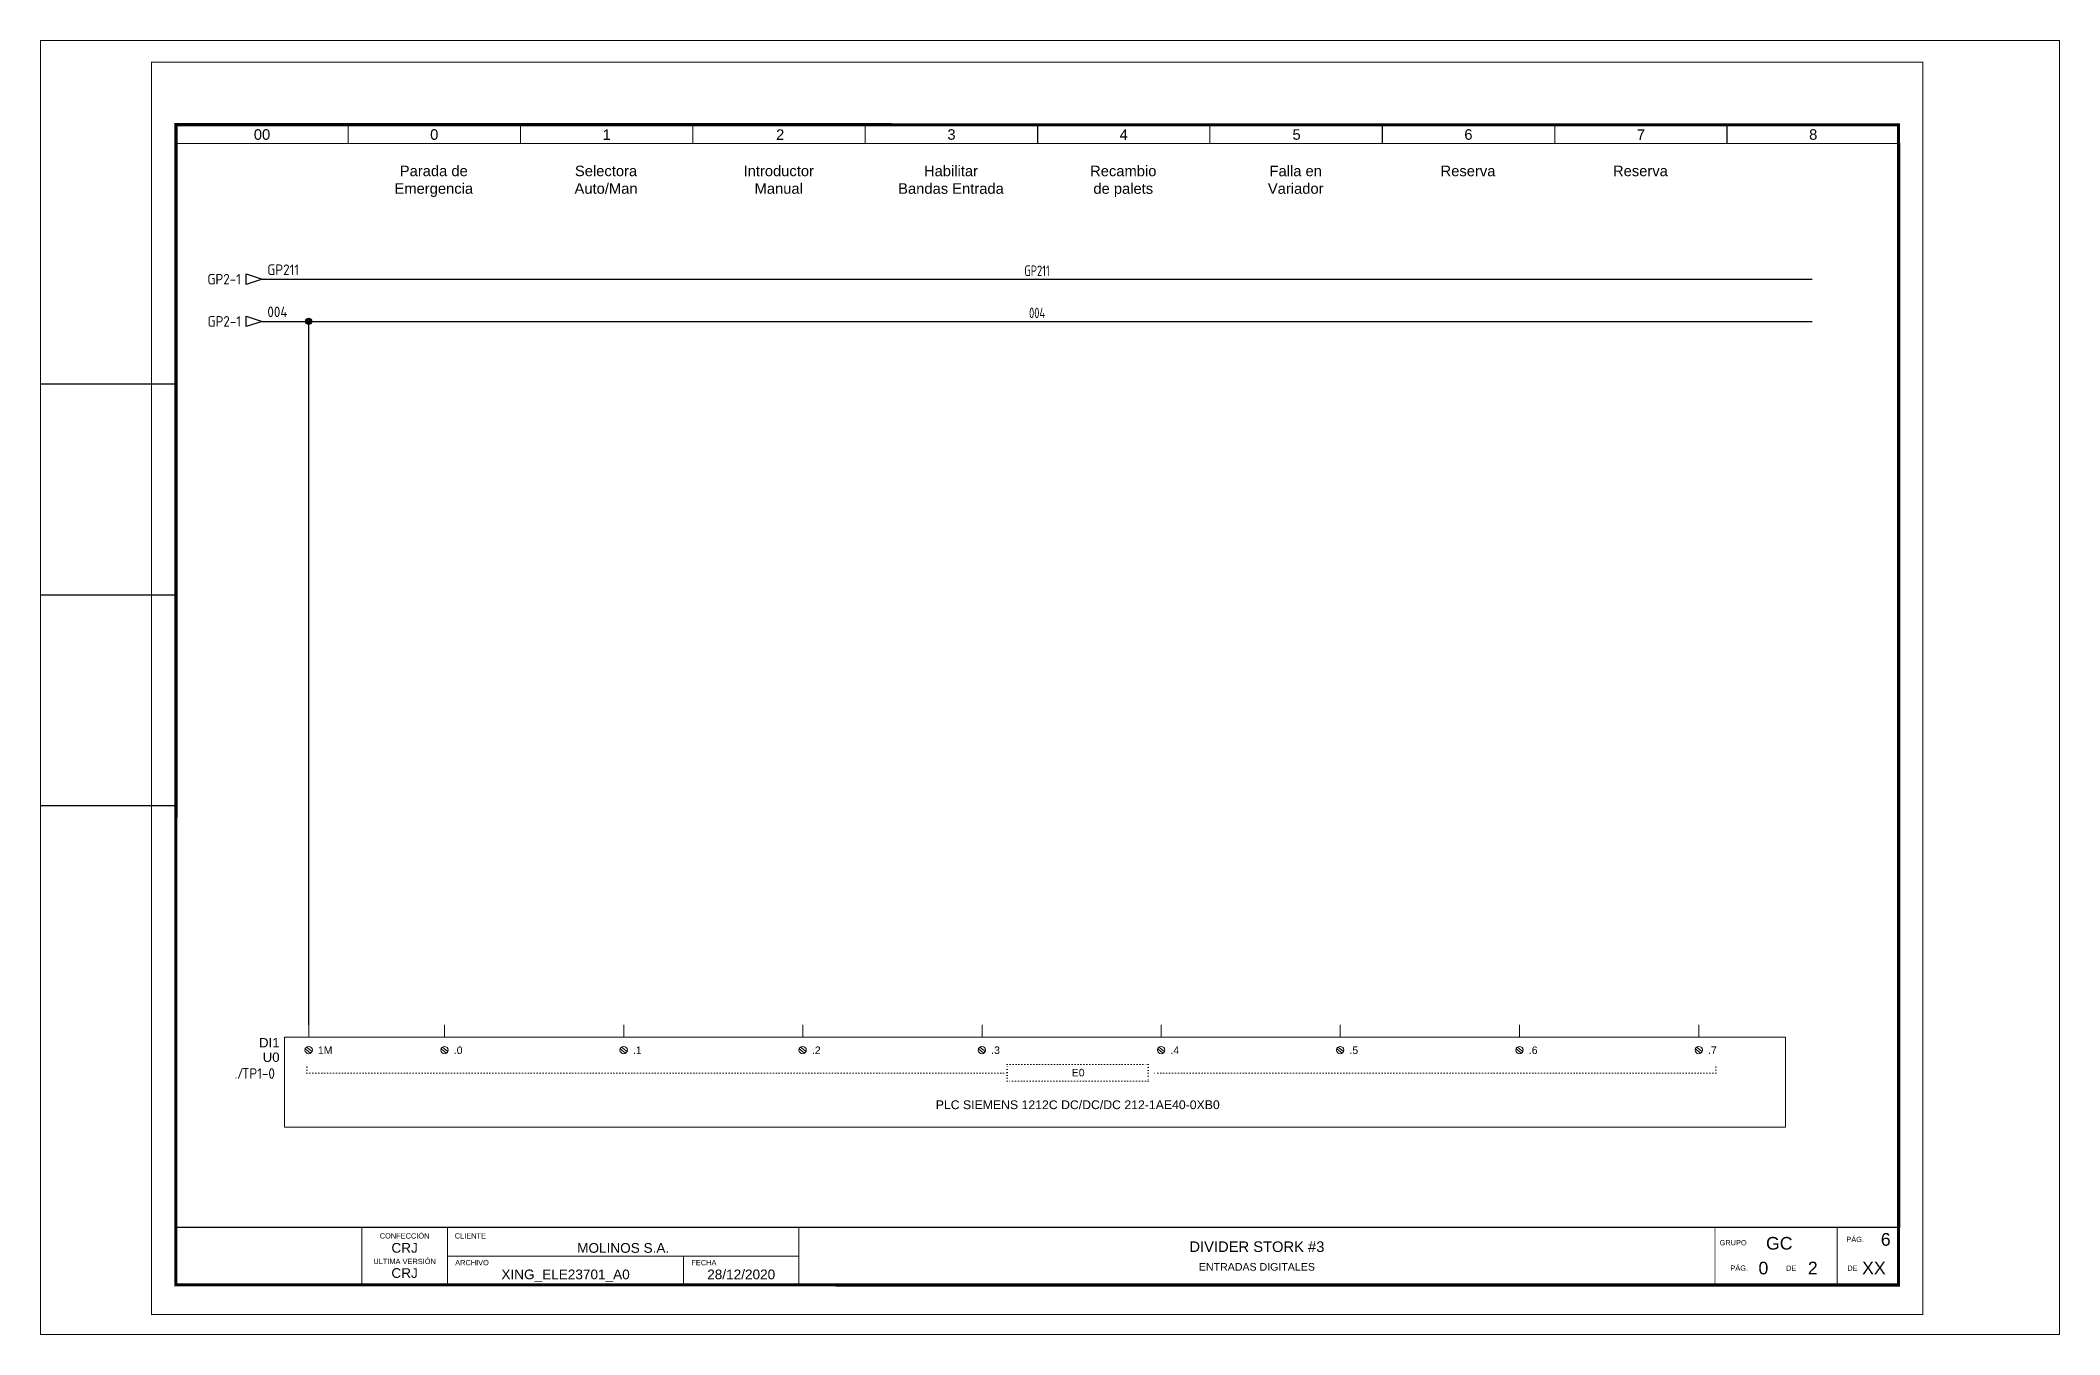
# Paper-space layout 'Layout1' of a CAD drawing. Header units: millimetres. Extents: x -26 to 453, y -5 to 302.
# The model-space entities are those that its viewports show. They can reach past a viewport. Long polylines and large blocks are cut down to what shows.
import ezdxf
from ezdxf.enums import TextEntityAlignment as Align

# ---------------------------------------------------------------- set-up
doc = ezdxf.new("R2010")
doc.units = ezdxf.units.MM
doc.linetypes.add('ACAD_ISO07W100', pattern=[3, 0, -3])
for name, color, linetype in [('BLK_12_THHN', 9, 'Continuous'), ('RED_15', 1, 'Continuous'), ('SYMS', 7, 'Continuous'), ('TAGS', 150, 'Continuous'), ('WHT_15', 7, 'Continuous'), ('WIRENO', 72, 'Continuous'), ('WIREREF_DEST', 52, 'Continuous'), ('XREF', 7, 'Continuous')]:
    doc.layers.add(name, color=color, linetype=linetype)
doc.layers.add('eProC - L2', color=41, linetype='Continuous', lineweight=20)
doc.styles.get("Standard").update_dxf_attribs({"font": 'arial.ttf'})
doc.styles.add('WD_IEC', font='ISOCP2.shx', dxfattribs={"width": 0.9, "height": 4})
picture_1 = doc.add_image_def('image1.jpg', size_in_pixel=(564, 174))

# ---------------------------------------------------------------- blocks, each defined once
blk = doc.blocks.new('eproc_rotulo_005')
at = {"layer": 'eProC - L2', "color": 0, "lineweight": 5, "const_width": 0.233}
for points in [[(0.12, 297.12), (420.12, 297.12), (420.12, 0.12), (0.12, 0.12), (0.12, 297.12)], [(5.9, 20.72), (414.37, 20.7)], [(49.98, 7.12), (49.98, 20.72)], [(70.35, 7.12), (70.35, 20.72)], [(153.64, 7.04), (153.64, 20.64)], [(70.35, 13.92), (153.64, 13.92)], [(126.3, 7.12), (126.3, 13.92)]]:
    blk.add_lwpolyline(points, dxfattribs=at)
at = {"layer": 'eProC - L2', "color": 0}
blk.add_lwpolyline([(420.12, 0.12), (420.12, 297.12), (0.12, 297.12), (0.12, 0.12), (420.12, 0.12)], dxfattribs=at)
at = {"layer": 'eProC - L2', "color": 0, "lineweight": 40, "const_width": 0.75}
blk.add_lwpolyline([(5.92, 7.13), (414.37, 7.11), (414.4, 282.24), (5.95, 282.27)], close=True, dxfattribs=at)
at = {"layer": 'eProC - L2', "color": 0, "lineweight": 5, "const_width": 0.233}
for points in [[(46.8, 277.83), (5.9, 277.83), (5.9, 282.27), (46.8, 282.27)], [(87.64, 277.83), (46.75, 277.83), (46.75, 282.27), (87.64, 282.27)], [(128.54, 277.83), (87.64, 277.83), (87.64, 282.26), (128.54, 282.26)], [(169.38, 277.83), (128.49, 277.83), (128.49, 282.26), (169.38, 282.26)], [(210.28, 277.82), (169.38, 277.82), (169.38, 282.26), (210.28, 282.26)], [(251.12, 277.82), (210.23, 277.82), (210.23, 282.26), (251.12, 282.26)], [(292.02, 277.82), (251.12, 277.82), (251.12, 282.25), (292.02, 282.25)], [(332.86, 277.82), (291.97, 277.82), (291.97, 282.25), (332.86, 282.25)], [(373.76, 277.83), (332.86, 277.83), (332.86, 282.27), (373.76, 282.27)], [(414.6, 277.83), (373.71, 277.83), (373.71, 282.27), (414.6, 282.27)]]:
    blk.add_lwpolyline(points, close=True, dxfattribs=at)
at = {"layer": 'eProC - L2', "color": 0, "lineweight": 0, "const_width": 0.233}
for points in [[(370.87, 7.1), (370.87, 20.7)], [(399.87, 7.1), (399.87, 20.7)]]:
    blk.add_lwpolyline(points, dxfattribs=at)
at = {"layer": 'eProC - L2', "color": 0, "lineweight": 20, "char_height": 2.5, "attachment_point": 8}
for s, insert in [('{\\fArial|b0|i0|c0|p18;00}', (26.35, 278.66)), ('{\\fArial|b0|i0|c0|p18;0}', (67.19, 278.66)), ('{\\fArial|b0|i0|c0|p18;1}', (108.09, 278.66)), ('{\\fArial|b0|i0|c0|p18;2}', (149.2, 278.66)), ('{\\fArial|b0|i0|c0|p18;3}', (189.83, 278.66)), ('{\\fArial|b0|i0|c0|p18;4}', (230.67, 278.66)), ('{\\fArial|b0|i0|c0|p18;5}', (271.66, 278.66)), ('{\\fArial|b0|i0|c0|p18;6}', (312.41, 278.66)), ('{\\fArial|b0|i0|c0|p18;7}', (353.31, 278.66)), ('{\\fArial|b0|i0|c0|p18;8}', (394.16, 278.66))]:
    blk.add_mtext(s, dxfattribs=dict(at, insert=insert))
at = {"layer": 'eProC - L2', "color": 0, "char_height": 1.2552}
for s, insert, attachment_point in [('{\\fArial|b0|i0|c0|p18;CONFECCIÓN }', (60.16, 18.11), 8), ('{\\fArial|b0|i0|c0|p18;CLIENTE}', (72.05, 18.11), 7), ('{\\fArial|b0|i0|c0|p18;GRUPO}', (371.96, 16.49), 7), ('{\\fArial|b0|i0|c0|p18;PÁG.}', (402.01, 17.26), 7), ('{\\fArial|b0|i0|c0|p18;ULTIMA VERSIÓN}', (60.16, 12.05), 8), ('{\\fArial|b0|i0|c0|p18;ARCHIVO}', (72.15, 11.76), 7), ('{\\fArial|b0|i0|c0|p18;FECHA}', (128.15, 11.76), 7), ('{\\fArial|b0|i0|c0|p18;PÁG.}', (374.51, 10.46), 7), ('{\\fArial|b0|i0|c0|p18;DE}', (387.74, 10.46), 7), ('{\\fArial|b0|i0|c0|p18;DE}', (402.24, 10.46), 7)]:
    blk.add_mtext(s, dxfattribs=dict(at, insert=insert, attachment_point=attachment_point))
at = {"layer": 'eProC - L2', "color": 0}
for tag, p in [('PGRAL', (411.35, 17.92)), ('GR_01', (386.11, 17)), ('PG_01', (382.35, 11.13)), ('PT', (394.05, 11.13)), ('PAGT', (408.55, 11.13))]:
    blk.add_attdef(tag, text='', height=3, dxfattribs=at).set_placement(p, align=Align.MIDDLE_CENTER)
for tag, height, p in [('CONF', 2.31, (60.16, 14.76)), ('CLIENTE', 2.31, (111.99, 14.74)), ('DESC', 2.5, (262.25, 14.94)), ('ULT', 2.31, (60.16, 8.79)), ('ARCH', 2.31, (98.32, 8.46)), ('FECHA', 2.31, (139.97, 8.46)), ('DESC_2', 1.8, (262.25, 10.51))]:
    blk.add_attdef(tag, text='', height=height, dxfattribs=at).set_placement(p, align=Align.CENTER)
at = {"layer": 'eProC - L2', "color": 0, "flags": 9}
blk.add_attdef('WD_TB', (0.12, 0.12), '', height=2.5, dxfattribs=at)
at = {"layer": 'eProC - L2', "color": 0}
image = blk.add_image(picture_1, insert=(5.9, 7.12), size_in_units=(44.08, 13.6), dxfattribs=at)
image.dxf.flags = 7
blk = doc.blocks.new('eProC_B1200_200')
at = {"layer": 'eProC - L2'}
blk.add_lwpolyline([(0, 0), (408.5, 0), (408.5, -257.01), (0, -257.01)], close=True, dxfattribs=at)
for points in [[(31.51, -209.06), (31.51, -211.98)], [(63.72, -209.06), (63.72, -211.98)], [(106.2, -209.06), (106.2, -211.98)], [(148.66, -209.06), (148.66, -211.98)], [(191.17, -209.06), (191.17, -211.98)], [(233.66, -209.06), (233.66, -211.98)], [(276.12, -209.06), (276.12, -211.98)], [(318.63, -209.06), (318.63, -211.98)], [(361.12, -209.06), (361.12, -211.98)], [(381.68, -211.98), (25.8, -211.98)], [(25.8, -233.3), (25.8, -211.98)], [(31.98, -215.75), (30.69, -214.73)], [(31, -214.3), (32.32, -215.34)], [(64.18, -215.75), (62.89, -214.73)], [(63.21, -214.3), (64.52, -215.34)], [(106.67, -215.75), (105.38, -214.73)], [(105.69, -214.3), (107.01, -215.34)], [(149.1, -215.75), (147.81, -214.73)], [(148.13, -214.3), (149.44, -215.34)], [(191.61, -215.75), (190.32, -214.73)], [(190.64, -214.3), (191.96, -215.34)], [(234.1, -215.75), (232.81, -214.73)], [(233.13, -214.3), (234.44, -215.34)], [(276.56, -215.75), (275.27, -214.73)], [(275.59, -214.3), (276.9, -215.34)], [(319.1, -215.75), (317.81, -214.73)], [(318.12, -214.3), (319.44, -215.34)], [(361.58, -215.75), (360.29, -214.73)], [(360.61, -214.3), (361.92, -215.34)], [(381.68, -211.98), (381.68, -233.3)], [(25.8, -233.3), (381.68, -233.3)]]:
    blk.add_lwpolyline(points, dxfattribs=at)
at = {"layer": 'eProC - L2', "linetype": 'ACAD_ISO07W100', "ltscale": 0.2}
for points in [[(31.1, -219.07), (31.1, -220.51), (197.13, -220.51)], [(365.14, -219.07), (365.14, -220.51), (232.1, -220.51)]]:
    blk.add_lwpolyline(points, dxfattribs=at)
blk.add_lwpolyline([(197.13, -218.43), (230.6, -218.43), (230.6, -222.41), (197.13, -222.41)], close=True, dxfattribs=at)
at = {"layer": 'eProC - L2'}
for centre in [(31.51, -215.01), (63.72, -215.01), (106.2, -215.01), (148.64, -215.01), (191.15, -215.01), (233.63, -215.01), (276.1, -215.01), (318.63, -215.01), (361.12, -215.01)]:
    blk.add_circle(centre, 0.871, dxfattribs=at)
at = {"layer": 'eProC - L2', "char_height": 1.786, "attachment_point": 1}
for s, insert in [('1M', (33.7, -214.16)), ('.0', (65.91, -214.16)), ('.1', (108.39, -214.16)), ('.2', (150.83, -214.16)), ('.3', (193.34, -214.16)), ('.4', (235.83, -214.16)), ('.5', (278.29, -214.16)), ('.6', (320.82, -214.16)), ('.7', (363.31, -214.16))]:
    blk.add_mtext_dynamic_manual_height_columns(s, width=4.8385, gutter_width=11.16, heights=[0], dxfattribs=dict(at, insert=insert))
at = {"layer": 'eProC - L2'}
for tag, p in [('GXX1', (24.6, -214.37)), ('ID1', (24.6, -217.82))]:
    blk.add_attdef(tag, text='', height=2.23, dxfattribs=at).set_placement(p, align=Align.RIGHT)
for tag, height, p in [('BYTE', 1.79, (213.97, -221.26)), ('DESC1', 2.08, (213.87, -229.02))]:
    blk.add_attdef(tag, text='', height=height, dxfattribs=at).set_placement(p, align=Align.CENTER)
blk = doc.blocks.new('WD_WNH')
at = {"linetype": 'Continuous', "style": 'WD_IEC', "width": 0.8}
blk.add_attdef('WIRENO', text='', height=2.5, dxfattribs=at).set_placement((0, 0.75), align=Align.CENTER)
at = {"style": 'WD_IEC', "flags": 1}
for tag, p in [('W08USER', (0, 0.375)), ('W04USER', (0, 0.875)), ('W05USER', (0, 0.75)), ('W09USER', (0, 0.25)), ('W03USER', (0, 1)), ('W06USER', (0, 0.625)), ('W07USER', (0, 0.5)), ('W02USER', (0, 1.125)), ('W01USER', (0, 1.25)), ('W10USER', (0, 0.125))]:
    blk.add_attdef(tag, text='', height=0.08, dxfattribs=at).set_placement(p, align=Align.CENTER)
blk = doc.blocks.new('WDDOT')
for radius in [0.72, 0.449, 0.223]:
    blk.add_circle((0, 0), radius)
blk = doc.blocks.new('HA1D3')
blk.add_lwpolyline([(0, 0), (-3.75, -1.25), (-3.75, 1.25)], close=True)
at = {"style": 'WD_IEC'}
blk.add_attdef('XREF', text='', height=2.5, dxfattribs=at).set_placement((-5, 0), align=Align.MIDDLE_RIGHT)
at = {"style": 'WD_IEC', "flags": 1}
blk.add_attdef('SIGCODE', text='', height=1, dxfattribs=at).set_placement((-2.5, 1.8), align=Align.RIGHT)
at = {"style": 'WD_IEC'}
for tag, p, height, flags in [('X1TERM01', (0, 0), 0.32, 1), ('WIRENO', (1.25, 1), 2.5, 8)]:
    blk.add_attdef(tag, p, '', height=height, dxfattribs=dict(at, flags=flags))
blk.add_attdef('DESC1', text='', height=2.5, dxfattribs=at).set_placement((1.25, -1), align=Align.TOP_LEFT)
blk = doc.blocks.new('HA2D1_REF')
at = {"insert": (0.12, 1.25), "char_height": 2.5, "attachment_point": 1, "style": 'WD_IEC'}
blk.add_mtext_dynamic_manual_height_columns('./', width=3.6033, gutter_width=12.5, heights=[0], dxfattribs=at)
at = {"style": 'WD_IEC', "flags": 8}
blk.add_attdef('SIGCODE', (0, 3), '', height=2.5, dxfattribs=at)
at = {"style": 'WD_IEC'}
blk.add_attdef('XREF', text='', height=2.5, dxfattribs=at).set_placement((1.82, 0), align=Align.MIDDLE_LEFT)
blk.add_attdef('DESC1', text='', height=2.5, dxfattribs=at).set_placement((4.5, -4.19), align=Align.MIDDLE_CENTER)

msp = doc.modelspace()

# ---------------------------------------------------------------- linework, layer by layer
for p, q in [((5.9, 220.72), (-76.86, 220.72)), ((5.9, 170.72), (-76.86, 170.72)), ((5.9, 120.72), (-76.86, 120.72))]:
    msp.add_line(p, q)
at = {"layer": 'BLK_12_THHN'}
msp.add_line((414.6, 277.83), (414.59, 20.7), dxfattribs=at)
at = {"layer": 'RED_15'}
msp.add_line((26.35, 245.63), (393.9, 245.63), dxfattribs=at)
at = {"layer": 'WHT_15'}
for p, q in [((26.37, 235.63), (393.9, 235.63)), ((37.41, 68.77), (37.41, 235.63))]:
    msp.add_line(p, q, dxfattribs=at)

# ---------------------------------------------------------------- block references
ref = msp.add_blockref('eproc_rotulo_005', (0, 0))
ref.add_attrib('PAGT', 'XX', dxfattribs={"layer": 'eProC - L2', "height": 3}).set_placement((408.55, 11.13), align=Align.MIDDLE_CENTER)
ref.add_attrib('PGRAL', '6', dxfattribs={"layer": 'eProC - L2', "height": 3}).set_placement((411.35, 17.92), align=Align.MIDDLE_CENTER)
ref.add_attrib('PT', '2', dxfattribs={"layer": 'eProC - L2', "height": 3}).set_placement((394.05, 11.13), align=Align.MIDDLE_CENTER)
ref.add_attrib('GR_01', 'GC', dxfattribs={"layer": 'eProC - L2', "height": 3}).set_placement((386.11, 17), align=Align.MIDDLE_CENTER)
ref.add_attrib('PG_01', '0', dxfattribs={"layer": 'eProC - L2', "height": 3}).set_placement((382.35, 11.13), align=Align.MIDDLE_CENTER)
ref.add_attrib('FECHA', '28/12/2020', dxfattribs={"layer": 'eProC - L2', "height": 2.305}).set_placement((139.97, 8.46), align=Align.CENTER)
ref.add_attrib('CLIENTE', 'MOLINOS S.A.', dxfattribs={"layer": 'eProC - L2', "height": 2.3051}).set_placement((111.99, 14.74), align=Align.CENTER)
ref.add_attrib('CONF', 'CRJ', dxfattribs={"layer": 'eProC - L2', "height": 2.305}).set_placement((60.16, 14.76), align=Align.CENTER)
ref.add_attrib('ULT', 'CRJ', dxfattribs={"layer": 'eProC - L2', "height": 2.305}).set_placement((60.16, 8.79), align=Align.CENTER)
ref.add_attrib('DESC', 'DIVIDER STORK #3', dxfattribs={"layer": 'eProC - L2', "height": 2.5}).set_placement((262.25, 14.94), align=Align.CENTER)
ref.add_attrib('DESC_2', 'ENTRADAS DIGITALES', dxfattribs={"layer": 'eProC - L2', "height": 1.8}).set_placement((262.25, 10.51), align=Align.CENTER)
ref.add_attrib('ARCH', 'XING_ELE23701_A0', dxfattribs={"layer": 'eProC - L2', "height": 2.3051}).set_placement((98.32, 8.46), align=Align.CENTER)
at = {"layer": 'BLK_12_THHN'}
msp.add_blockref('eProC_B1200_200', (5.9, 277.83), dxfattribs=at).add_auto_attribs({'GXX1': 'DI1', 'ID1': 'U0', 'DESC1': 'PLC SIEMENS 1212C DC/DC/DC 212-1AE40-0XB0', 'BYTE': 'E0'})
at = {"layer": 'SYMS'}
ref = msp.add_blockref('HA1D3', (26.35, 245.63), dxfattribs=at)
ref.add_attrib('XREF', 'GP2-1', dxfattribs={"layer": 'XREF', "height": 2.5, "style": 'WD_IEC'}).set_placement((21.35, 245.63), align=Align.MIDDLE_RIGHT)
ref.add_attrib('WIRENO', 'GP211', (27.6, 246.63), dxfattribs={"layer": 'WIREREF_DEST', "height": 2.5, "style": 'WD_IEC', "flags": 8})
ref = msp.add_blockref('HA1D3', (26.37, 235.63), dxfattribs=at)
ref.add_attrib('XREF', 'GP2-1', dxfattribs={"layer": 'XREF', "height": 2.5, "style": 'WD_IEC'}).set_placement((21.37, 235.63), align=Align.MIDDLE_RIGHT)
ref.add_attrib('WIRENO', '004', (27.62, 236.63), dxfattribs={"layer": 'WIREREF_DEST', "height": 2.5, "style": 'WD_IEC', "flags": 8})
msp.add_blockref('WDDOT', (37.41, 235.63), dxfattribs=at)
ref = msp.add_blockref('HA2D1_REF', (19.76, 57.27), dxfattribs=at)
ref.add_attrib('XREF', 'TP1-0', dxfattribs={"layer": 'XREF', "height": 2.5, "style": 'WD_IEC'}).set_placement((21.59, 57.27), align=Align.MIDDLE_LEFT)
at = {"layer": 'WIRENO'}
ref = msp.add_blockref('WD_WNH', (210.12, 245.63), dxfattribs=at)
ref.add_attrib('WIRENO', 'GP211', dxfattribs={"linetype": 'Continuous', "height": 2.5, "style": 'WD_IEC', "width": 0.8}).set_placement((210.12, 246.38), align=Align.CENTER)
ref = msp.add_blockref('WD_WNH', (210.13, 235.63), dxfattribs=at)
ref.add_attrib('WIRENO', '004', dxfattribs={"linetype": 'Continuous', "height": 2.5, "style": 'WD_IEC', "width": 0.8}).set_placement((210.13, 236.38), align=Align.CENTER)

# ---------------------------------------------------------------- texts
at = {"layer": 'TAGS', "char_height": 2.5, "attachment_point": 2}
for s, insert in [('Parada de^JEmergencia', (67.08, 272.56)), ('Selectora^JAuto/Man', (107.92, 272.56)), ('Introductor^JManual', (148.87, 272.56)), ('Habilitar^JBandas Entrada', (189.71, 272.55)), ('Recambio^Jde palets', (230.56, 272.55)), ('Falla en ^JVariador', (271.45, 272.55)), ('Reserva', (312.3, 272.55)), ('Reserva', (353.19, 272.56))]:
    msp.add_mtext_dynamic_manual_height_columns(s, width=32.7092, gutter_width=12.5, heights=[0], dxfattribs=dict(at, insert=insert))

psp = doc.layouts.get("Layout1")

# ---------------------------------------------------------------- viewports
at = {"layer": '0'}
psp.add_viewport(center=(213.13, 148.76), size=(478.79, 306.9305), view_center_point=(213.19, 148.8), view_height=306.9305, dxfattribs=at)

doc.saveas('drawing.dxf')
